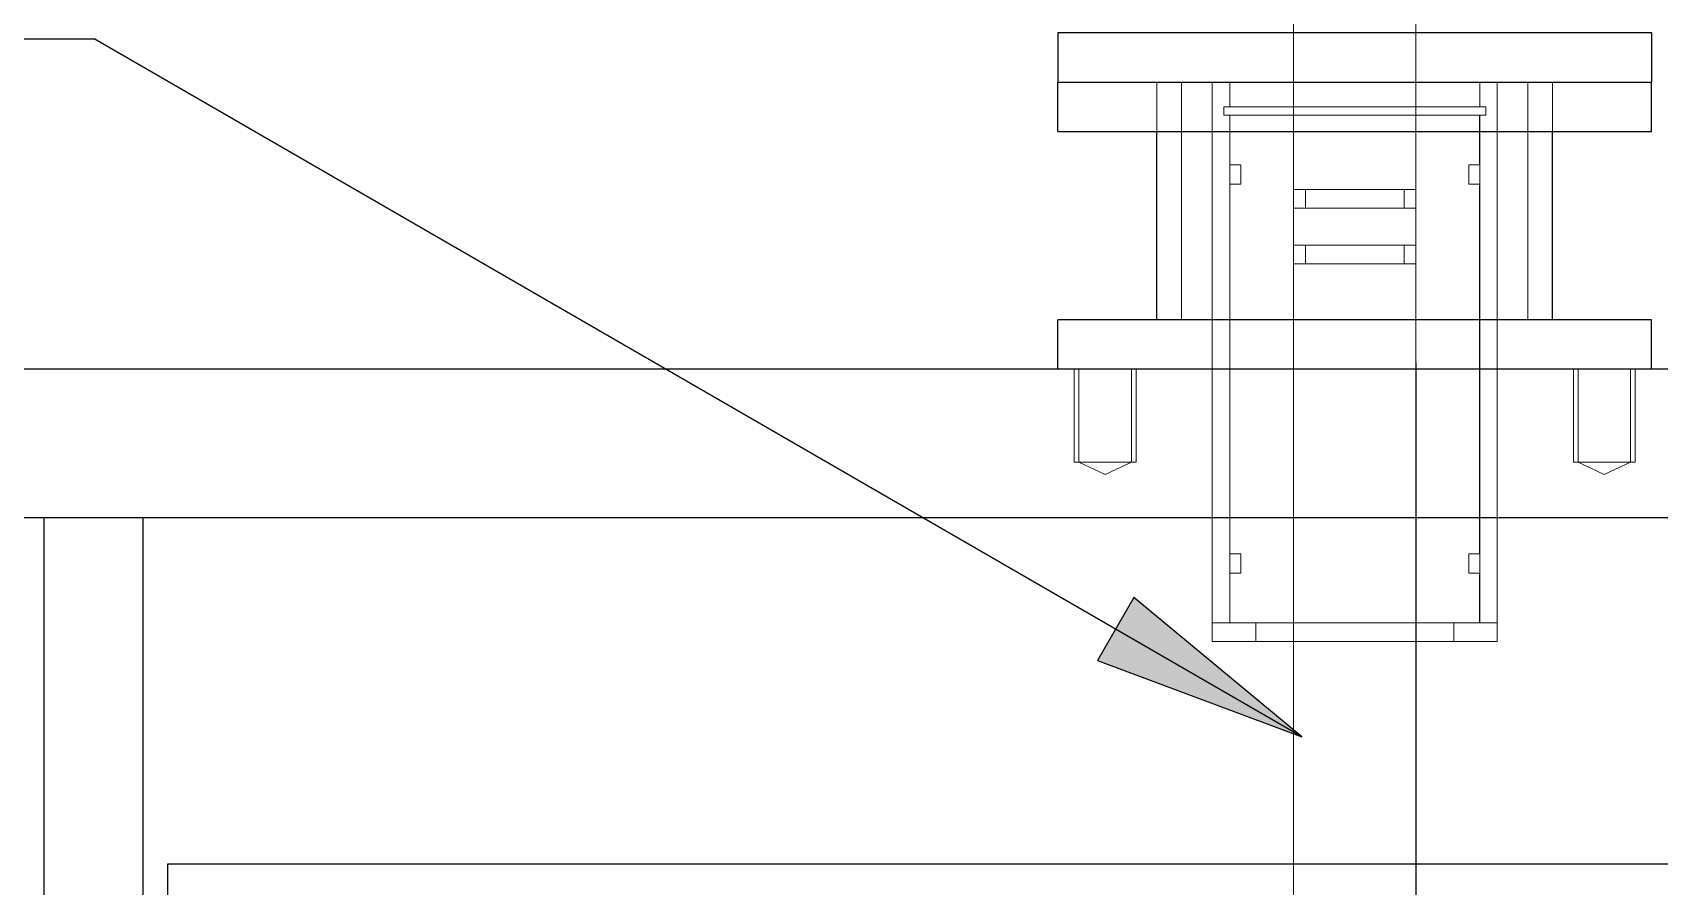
# Model space of a CAD drawing. Header units: inches. Extents: x 20 to 536, y 8 to 344.
# Drawn here: x 287.78 to 305.68, y 316.85 to 326.24 of the extents above; entities that cross this region are included whole.
import ezdxf

# ---------------------------------------------------------------- set-up
doc = ezdxf.new("R2010")
doc.units = ezdxf.units.IN
doc.header["$LTSCALE"] = 16
doc.header["$MEASUREMENT"] = 0
doc.linetypes.add('DASHED', pattern=[0.2067, 0.1654, -0.0413])
doc.linetypes.add('HIDD1', pattern=[0.09713, 0.064753, -0.032377])
doc.layers.get('0').update_dxf_attribs({"lineweight": 25})
for name, color, linetype, lineweight in [('Hatch (ANSI)', 7, 'Continuous', 18), ('Hidden', 7, 'DASHED', 18), ('Sketch Geometry (ANSI)', 7, 'Continuous', 25)]:
    doc.layers.add(name, color=color, linetype=linetype, lineweight=lineweight)

# ---------------------------------------------------------------- blocks, each defined once
blk = doc.blocks.new('UPPER HEAD ADN ELEMENT DETAIL')
at = {"layer": 'Hatch (ANSI)'}
for points in [[(-0.15725, 0.11861), (-0.1635, 0.10779), (-0.09945, 0.07081)], [(-0.1635, 0.10779), (-0.16975, 0.09696), (-0.09945, 0.07081)]]:
    blk.add_hatch(color=256, dxfattribs=at).paths.add_polyline_path(points)
for p, q in [((-0.18332, 0.3127), (-0.18332, 0.29569)), ((-0.18332, 0.3127), (0.02074, 0.3127)), ((0.02074, 0.3127), (0.02074, 0.29569)), ((-0.18332, 0.29569), (0.02074, 0.29569)), ((-0.18332, 0.27869), (-0.18332, 0.29569)), ((0.02074, 0.27869), (0.02074, 0.29569)), ((-0.18332, 0.27869), (0.02074, 0.27869)), ((-0.14931, 0.21403), (-0.14931, 0.27869)), ((-0.01327, 0.21403), (-0.01327, 0.27869)), ((0.02074, 0.21403), (-0.18332, 0.21403)), ((-0.18332, 0.19703), (-0.18332, 0.21403)), ((0.02074, 0.19703), (0.02074, 0.21403)), ((0.49266, 0.19703), (-0.65524, 0.19703)), ((0.49266, 0.14601), (-0.65524, 0.14601)), ((-0.53194, 0.14601), (-0.53194, 0.00996)), ((-0.49793, 0.14601), (-0.49793, 0.00996)), ((0.32685, 0.02697), (-0.48943, 0.02697)), ((-0.48943, 0.02697), (-0.48943, 0.00996))]:
    blk.add_line(p, q)
at = {"layer": 'Hidden', "linetype": 'HIDD1'}
for p, q in [((-0.10231, 0.47), (-0.10231, 0.19073)), ((-0.06027, 0.47), (-0.06027, 0.19073)), ((-0.14931, 0.27869), (-0.14931, 0.29569)), ((-0.14081, 0.21403), (-0.14081, 0.29569)), ((-0.13027, 0.10996), (-0.13027, 0.29569)), ((-0.13027, 0.29569), (-0.03231, 0.29569)), ((-0.12426, 0.28719), (-0.12426, 0.29569)), ((-0.03832, 0.28719), (-0.03832, 0.29569)), ((-0.03231, 0.10996), (-0.03231, 0.29569)), ((-0.02177, 0.21403), (-0.02177, 0.29569)), ((-0.01327, 0.27869), (-0.01327, 0.29569)), ((-0.12632, 0.28427), (-0.12632, 0.28719)), ((-0.12632, 0.28719), (-0.12426, 0.28719)), ((-0.12426, 0.28719), (-0.03832, 0.28719)), ((-0.03832, 0.28719), (-0.03626, 0.28719)), ((-0.03626, 0.28427), (-0.03626, 0.28719)), ((-0.12632, 0.28427), (-0.03626, 0.28427)), ((-0.12426, 0.10996), (-0.12426, 0.28427)), ((-0.12423, 0.26726), (-0.12423, 0.28427)), ((-0.03835, 0.26726), (-0.03835, 0.28427)), ((-0.03832, 0.10996), (-0.03832, 0.28427)), ((-0.12423, 0.26726), (-0.12049, 0.26726)), ((-0.12049, 0.26063), (-0.12049, 0.26726)), ((-0.04209, 0.26063), (-0.04209, 0.26726)), ((-0.04209, 0.26726), (-0.03835, 0.26726)), ((-0.12423, 0.1336), (-0.12423, 0.26063)), ((-0.12423, 0.26063), (-0.12049, 0.26063)), ((-0.06027, 0.25876), (-0.10231, 0.25876)), ((-0.09826, 0.25236), (-0.09826, 0.25876)), ((-0.06432, 0.25236), (-0.06432, 0.25876)), ((-0.04209, 0.26063), (-0.03835, 0.26063)), ((-0.03835, 0.1336), (-0.03835, 0.26063)), ((-0.06027, 0.25236), (-0.10231, 0.25236)), ((-0.06027, 0.23961), (-0.10231, 0.23961)), ((-0.09826, 0.23322), (-0.09826, 0.23961)), ((-0.06432, 0.23322), (-0.06432, 0.23961)), ((-0.06027, 0.23322), (-0.10231, 0.23322)), ((-0.10231, 0.21835), (-0.10231, 0.2056)), ((-0.06027, 0.21835), (-0.06027, 0.2056)), ((-0.17771, 0.19703), (-0.17771, 0.16514)), ((-0.17611, 0.19703), (-0.17611, 0.16514)), ((-0.15805, 0.19703), (-0.15805, 0.16514)), ((-0.15645, 0.19703), (-0.15645, 0.16514)), ((-0.10231, 0.1992), (-0.10231, -0.00704)), ((-0.00613, 0.19703), (-0.00613, 0.16514)), ((-0.00453, 0.19703), (-0.00453, 0.16514)), ((0.01353, 0.19703), (0.01353, 0.16514)), ((0.01513, 0.19703), (0.01513, 0.16514)), ((-0.15645, 0.16514), (-0.17771, 0.16514)), ((-0.17611, 0.16514), (-0.16708, 0.16089)), ((-0.16708, 0.16089), (-0.15805, 0.16514)), ((-0.00613, 0.16514), (0.01513, 0.16514)), ((0.0045, 0.16089), (-0.00453, 0.16514)), ((0.01353, 0.16514), (0.0045, 0.16089)), ((-0.12423, 0.1336), (-0.12049, 0.1336)), ((-0.12049, 0.12696), (-0.12049, 0.1336)), ((-0.04209, 0.12696), (-0.04209, 0.1336)), ((-0.04209, 0.1336), (-0.03835, 0.1336)), ((-0.12423, 0.12696), (-0.12049, 0.12696)), ((-0.12423, 0.10996), (-0.12423, 0.12696)), ((-0.04209, 0.12696), (-0.03835, 0.12696)), ((-0.03835, 0.10996), (-0.03835, 0.12696)), ((-0.13027, 0.10996), (-0.13027, 0.10349)), ((-0.13027, 0.10996), (-0.03231, 0.10996)), ((-0.12423, 0.10996), (-0.03835, 0.10996)), ((-0.1153, 0.10349), (-0.1153, 0.10996)), ((-0.04728, 0.10349), (-0.04728, 0.10996)), ((-0.03231, 0.10996), (-0.03231, 0.10349)), ((-0.03231, 0.10349), (-0.13027, 0.10349))]:
    blk.add_line(p, q, dxfattribs=at)
at = {"layer": 'Hidden', "linetype": 'HIDD1', "lineweight": 25}
blk.add_line((-0.06027, 0.1992), (-0.06027, -0.00704), dxfattribs=at)
at = {"layer": 'Sketch Geometry (ANSI)'}
for p, q in [((-0.56947, 0.31055), (-0.51469, 0.31055)), ((-0.09945, 0.07081), (-0.51469, 0.31055)), ((-0.15725, 0.11861), (-0.16975, 0.09696)), ((-0.09945, 0.07081), (-0.15725, 0.11861)), ((-0.16975, 0.09696), (-0.09945, 0.07081))]:
    blk.add_line(p, q, dxfattribs=at)

msp = doc.modelspace()

# ---------------------------------------------------------------- block references
at = {"xscale": 32, "yscale": 32, "zscale": 32}
msp.add_blockref('UPPER HEAD ADN ELEMENT DETAIL', (304.926945, 316.233393), dxfattribs=at)

doc.saveas('drawing.dxf')
